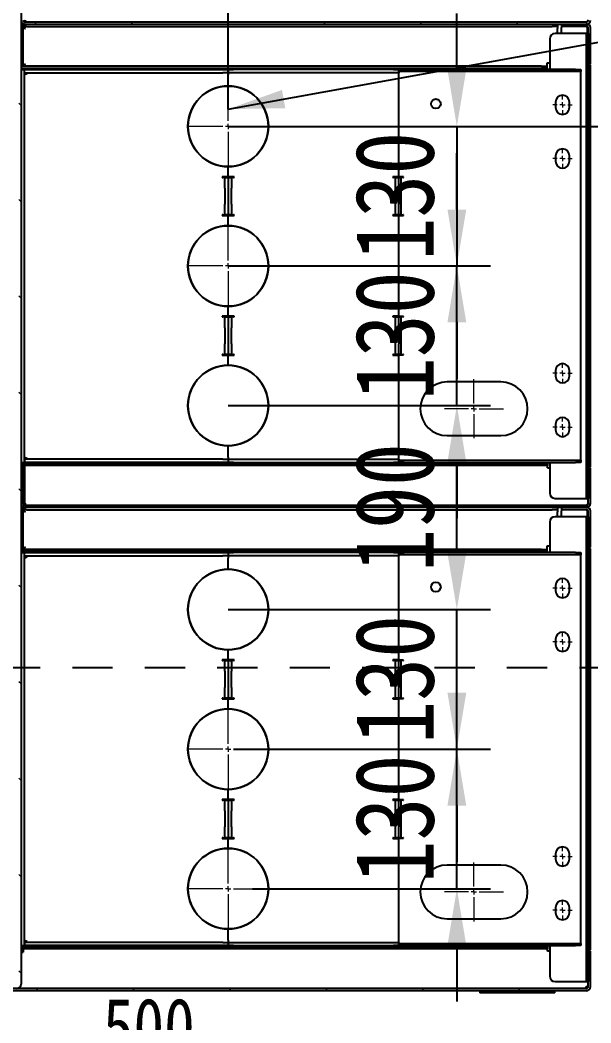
# Model space of a CAD drawing. Extents: x 59521 to 184406, y -1257 to 56672.
# Drawn here: x 75934 to 76466, y 9427 to 10361 of the extents above; entities that cross this region are included whole.
import ezdxf

# ---------------------------------------------------------------- set-up
doc = ezdxf.new("R2010")
doc.units = 0
doc.header["$MEASUREMENT"] = 0
doc.header["$PDMODE"] = 2
doc.header["$PDSIZE"] = 0.2
doc.linetypes.add('CENTER', pattern=[50.8, 31.75, -6.35, 6.35, -6.35])
doc.linetypes.add('JIS_02_0.7', pattern=[1.35, 0.75, -0.6])
doc.layers.get('0').update_dxf_attribs({"linetype": 'CONTINUOUS'})
doc.layers.get('DEFPOINTS').update_dxf_attribs({"linetype": 'CONTINUOUS'})
doc.layers.add('2', color=4, linetype='CENTER')
doc.layers.add('THICK', color=7, linetype='CONTINUOUS', lineweight=0)
doc.layers.add('中心线', color=1, linetype='CENTER', lineweight=9)
doc.styles.get("Standard").update_dxf_attribs({"font": '', "height": 60})
doc.styles.add('仿宋', font='', dxfattribs={"width": 0.8})
doc.styles.add('仿宋体', font='', dxfattribs={"width": 0.8})
doc.styles.get('Standard').set_extended_font_data('SimSun')
doc.styles.get('仿宋').set_extended_font_data('SimSun')
doc.styles.get('仿宋体').set_extended_font_data('仿宋_GB2312')
doc.dimstyles.new('12倍', dxfattribs={"dimscale": 21, "dimtxt": 3.5, "dimasz": 2.5, "dimexe": 1.5, "dimexo": 0, "dimgap": 1, "dimtad": 1, "dimtoh": 1, "dimdsep": 46, "dimtxsty": '仿宋', "dimcen": 2.5, "dimdle": 5, "dimclrd": 4, "dimclre": 4, "dimclrt": 3, "dimadec": 0, "dimazin": 0, "dimtfac": 1, "dimtmove": 0, "dimatfit": 3, "dimfxl": 1, "dimtolj": 1, "dimarcsym": 0})
doc.dimstyles.new('DJ', dxfattribs={"dimtxt": 75, "dimasz": 75, "dimexe": 20, "dimexo": 0, "dimgap": 20, "dimtad": 1, "dimdec": 1, "dimtxsty": 'Standard', "dimcen": 10, "dimclrd": 95, "dimclre": 95, "dimclrt": 95, "dimadec": 0, "dimazin": 0, "dimtfac": 1, "dimtdec": 1, "dimtmove": 1, "dimatfit": 3, "dimfxl": 1, "dimlwd": 13, "dimlwe": 15, "dimarcsym": 0})
doc.dimstyles.new('STANDARD$0', dxfattribs={"dimtxt": 50, "dimasz": 50, "dimexe": 30, "dimexo": 0, "dimgap": 16, "dimtad": 1, "dimdec": 3, "dimdsep": 46, "dimtxsty": '仿宋体', "dimcen": 0, "dimclrd": 6, "dimclre": 6, "dimclrt": 3, "dimazin": 2, "dimtfac": 0.428571, "dimtdec": 3, "dimtmove": 0, "dimatfit": 3, "dimldrblk": 'NONE', "dimfxl": 1, "dimtolj": 1, "dimlwd": 25, "dimlwe": 25, "dimarcsym": 0})
pattern_1 = [(45, (-3685.12, -1895.425), (-44.9013, 44.9013), [])]

# ---------------------------------------------------------------- blocks, each defined once
blk = doc.blocks.new('SW_CENTERMARKSYMBOL_10')
at = {"layer": '中心线', "color": 0}
for p, q in [((0, 5), (0, 40)), ((-5, 0), (-40, 0)), ((0, 0), (-2.5, 0)), ((0, 0), (0, 2.5)), ((0, 0), (0, -2.5)), ((0, 0), (2.5, 0)), ((5, 0), (40, 0)), ((0, -5), (0, -40))]:
    blk.add_line(p, q, dxfattribs=at)
blk = doc.blocks.new('SW_CENTERMARKSYMBOL_11')
at = {"layer": '中心线', "color": 0}
for p, q in [((0, 5), (0, 27.5)), ((-5, 0), (-27.5, 0)), ((0, 0), (-2.5, 0)), ((0, 0), (0, 2.5)), ((0, 0), (0, -2.5)), ((0, 0), (2.5, 0)), ((5, 0), (27.5, 0)), ((0, -5), (0, -27.5))]:
    blk.add_line(p, q, dxfattribs=at)
blk = doc.blocks.new('SW_CENTERMARKSYMBOL_12')
at = {"layer": '中心线', "color": 0}
for p, q in [((0, 5), (0, 27.5)), ((-5, 0), (-27.5, 0)), ((0, 0), (-2.5, 0)), ((0, 0), (0, 2.5)), ((0, 0), (0, -2.5)), ((0, 0), (2.5, 0)), ((5, 0), (27.5, 0)), ((0, -5), (0, -27.5))]:
    blk.add_line(p, q, dxfattribs=at)
blk = doc.blocks.new('SW_CENTERMARKSYMBOL_18')
at = {"layer": '中心线', "color": 0}
for p, q in [((-5, 0), (-9, 0)), ((0, 0), (-2.5, 0)), ((0, 5), (0, 9)), ((0, 0), (0, 2.5)), ((0, 0), (0, -2.5)), ((0, 0), (2.5, 0)), ((5, 0), (9, 0)), ((0, -5), (0, -9))]:
    blk.add_line(p, q, dxfattribs=at)
blk = doc.blocks.new('SW_CENTERMARKSYMBOL_19')
at = {"layer": '中心线', "color": 0}
for p, q in [((-5, 0), (-9, 0)), ((0, 0), (-2.5, 0)), ((0, 5), (0, 9)), ((0, 0), (0, 2.5)), ((0, 0), (0, -2.5)), ((0, 0), (2.5, 0)), ((5, 0), (9, 0)), ((0, -5), (0, -9))]:
    blk.add_line(p, q, dxfattribs=at)
blk = doc.blocks.new('SW_CENTERMARKSYMBOL_20')
at = {"layer": '中心线', "color": 0}
for p, q in [((-5, 0), (-9, 0)), ((0, 0), (-2.5, 0)), ((0, 5), (0, 9)), ((0, 0), (0, 2.5)), ((0, 0), (0, -2.5)), ((0, 0), (2.5, 0)), ((5, 0), (9, 0)), ((0, -5), (0, -9))]:
    blk.add_line(p, q, dxfattribs=at)
blk = doc.blocks.new('SW_CENTERMARKSYMBOL_21')
at = {"layer": '中心线', "color": 0}
for p, q in [((-5, 0), (-9, 0)), ((0, 0), (-2.5, 0)), ((0, 5), (0, 9)), ((0, 0), (0, 2.5)), ((0, 0), (0, -2.5)), ((0, 0), (2.5, 0)), ((5, 0), (9, 0)), ((0, -5), (0, -9))]:
    blk.add_line(p, q, dxfattribs=at)
blk = doc.blocks.new('SW_CENTERMARKSYMBOL_22')
at = {"layer": '中心线', "color": 0}
for p, q in [((-5, 0), (-9, 0)), ((0, 0), (-2.5, 0)), ((0, 5), (0, 9)), ((0, 0), (0, 2.5)), ((0, 0), (0, -2.5)), ((0, 0), (2.5, 0)), ((5, 0), (9, 0)), ((0, -5), (0, -9))]:
    blk.add_line(p, q, dxfattribs=at)
blk = doc.blocks.new('SW_CENTERMARKSYMBOL_23')
at = {"layer": '中心线', "color": 0}
for p, q in [((-5, 0), (-9, 0)), ((0, 0), (-2.5, 0)), ((0, 5), (0, 9)), ((0, 0), (0, 2.5)), ((0, 0), (0, -2.5)), ((0, 0), (2.5, 0)), ((5, 0), (9, 0)), ((0, -5), (0, -9))]:
    blk.add_line(p, q, dxfattribs=at)
blk = doc.blocks.new('SW_CENTERMARKSYMBOL_24')
at = {"layer": '中心线', "color": 0}
for p, q in [((-5, 0), (-9, 0)), ((0, 0), (-2.5, 0)), ((0, 5), (0, 9)), ((0, 0), (0, 2.5)), ((0, 0), (0, -2.5)), ((0, 0), (2.5, 0)), ((5, 0), (9, 0)), ((0, -5), (0, -9))]:
    blk.add_line(p, q, dxfattribs=at)
blk = doc.blocks.new('SW_CENTERMARKSYMBOL_25')
at = {"layer": '中心线', "color": 0}
for p, q in [((-5, 0), (-9, 0)), ((0, 0), (-2.5, 0)), ((0, 5), (0, 9)), ((0, 0), (0, 2.5)), ((0, 0), (0, -2.5)), ((0, 0), (2.5, 0)), ((5, 0), (9, 0)), ((0, -5), (0, -9))]:
    blk.add_line(p, q, dxfattribs=at)
blk = doc.blocks.new('SW_CENTERMARKSYMBOL_28')
at = {"layer": '中心线', "color": 0}
for p, q in [((0, 5), (0, 40)), ((-5, 0), (-40, 0)), ((0, 0), (-2.5, 0)), ((0, 0), (0, 2.5)), ((0, 0), (0, -2.5)), ((0, 0), (2.5, 0)), ((5, 0), (40, 0)), ((0, -5), (0, -40))]:
    blk.add_line(p, q, dxfattribs=at)
blk = doc.blocks.new('SW_CENTERMARKSYMBOL_29')
at = {"layer": '中心线', "color": 0}
for p, q in [((0, 5), (0, 40)), ((-5, 0), (-40, 0)), ((0, 0), (-2.5, 0)), ((0, 0), (0, 2.5)), ((0, 0), (0, -2.5)), ((0, 0), (2.5, 0)), ((5, 0), (40, 0)), ((0, -5), (0, -40))]:
    blk.add_line(p, q, dxfattribs=at)
blk = doc.blocks.new('SW_CENTERMARKSYMBOL_30')
at = {"layer": '中心线', "color": 0}
for p, q in [((0, 5), (0, 40)), ((-5, 0), (-40, 0)), ((0, 0), (-2.5, 0)), ((0, 0), (0, 2.5)), ((0, 0), (0, -2.5)), ((0, 0), (2.5, 0)), ((5, 0), (40, 0)), ((0, -5), (0, -40))]:
    blk.add_line(p, q, dxfattribs=at)
blk = doc.blocks.new('gfr333')
at = {"linetype": 'Continuous', "lineweight": 18}
h = blk.add_hatch(dxfattribs=at)
h.set_pattern_fill('ANSI31', color=87, scale=20, style=0)
h.set_pattern_definition(pattern_1)
edge = h.paths.add_edge_path(flags=0)
edge.add_line((-821, 736), (-849, 736))
edge.add_arc((-849, 732), 4, 90, 180)
edge.add_line((-853, 732), (-853, -174.5))
edge.add_arc((-849, -174.5), 4, 180, 270)
edge.add_line((-849, -178.5), (-816, -178.5))
edge.add_line((-816, -178.5), (-816, -176.5))
edge.add_line((-816, -176.5), (-849, -176.5))
edge.add_arc((-849, -174.5), 2, 180, 270, ccw=False)
edge.add_line((-851, -174.5), (-851, 732))
edge.add_arc((-849, 732), 2, 90, 180, ccw=False)
edge.add_line((-849, 734), (-821, 734))
edge.add_line((-821, 734), (-821, 736))
h = blk.add_hatch(dxfattribs=at)
h.set_pattern_fill('ANSI31', color=87, scale=20, style=0)
h.set_pattern_definition(pattern_1)
edge = h.paths.add_edge_path(flags=0)
edge.add_line((545, 356), (545, 411))
edge.add_line((545, 411), (543, 411))
edge.add_line((543, 411), (543, 356))
edge.add_arc((541, 356), 2, 270, 360, ccw=False)
edge.add_line((541, 354), (-847, 354))
edge.add_arc((-847, 356), 2, 180, 270, ccw=False)
edge.add_line((-849, 356), (-849, 411))
edge.add_line((-849, 411), (-851, 411))
edge.add_line((-851, 411), (-851, 356))
edge.add_arc((-847, 356), 4, 180, 270)
edge.add_line((-847, 352), (541, 352))
edge.add_arc((541, 356), 4, 270, 0)
h = blk.add_hatch(dxfattribs=at)
h.set_pattern_fill('ANSI31', color=87, scale=20, style=0)
h.set_pattern_definition(pattern_1)
edge = h.paths.add_edge_path(flags=0)
edge.add_line((-362, 352), (-399, 352))
edge.add_arc((-399, 348), 4, 90, 180)
edge.add_line((-403, 348), (-403, -174.5))
edge.add_arc((-399, -174.5), 4, 180, 270)
edge.add_line((-399, -178.5), (-366, -178.5))
edge.add_line((-366, -178.5), (-366, -176.5))
edge.add_line((-366, -176.5), (-399, -176.5))
edge.add_arc((-399, -174.5), 2, 180, 270, ccw=False)
edge.add_line((-401, -174.5), (-401, 348))
edge.add_arc((-399, 348), 2, 90, 180, ccw=False)
edge.add_line((-399, 350), (-362, 350))
edge.add_line((-362, 350), (-362, 352))
h = blk.add_hatch(dxfattribs=at)
h.set_pattern_fill('ANSI31', color=87, scale=20, style=0)
h.set_pattern_definition(pattern_1)
edge = h.paths.add_edge_path(flags=0)
edge.add_line((88, 352), (51, 352))
edge.add_arc((51, 348), 4, 90, 180)
edge.add_line((47, 348), (47, -174.5))
edge.add_arc((51, -174.5), 4, 180, 270)
edge.add_line((51, -178.5), (84, -178.5))
edge.add_line((84, -178.5), (84, -176.5))
edge.add_line((84, -176.5), (51, -176.5))
edge.add_arc((51, -174.5), 2, 180, 270, ccw=False)
edge.add_line((49, -174.5), (49, 348))
edge.add_arc((51, 348), 2, 90, 180, ccw=False)
edge.add_line((51, 350), (88, 350))
edge.add_line((88, 350), (88, 352))
h = blk.add_hatch(dxfattribs=at)
h.set_pattern_fill('ANSI31', color=87, scale=20, style=0)
h.set_pattern_definition(pattern_1)
h.paths.add_polyline_path([(-855, -75.5), (-855, -145.5), (-853, -145.5), (-853, -75.5)], flags=0)
h = blk.add_hatch(dxfattribs=at)
h.set_pattern_fill('ANSI31', color=87, scale=20, style=0)
h.set_pattern_definition(pattern_1)
edge = h.paths.add_edge_path(flags=0)
edge.add_line((-403, -175.5), (-403, -151.5))
edge.add_line((-403, -151.5), (-405, -151.5))
edge.add_line((-405, -151.5), (-405, -175.5))
edge.add_arc((-406, -175.5), 1, 270, 360, ccw=False)
edge.add_line((-406, -176.5), (-440, -176.5))
edge.add_line((-440, -176.5), (-440, -178.5))
edge.add_line((-440, -178.5), (-406, -178.5))
edge.add_arc((-406, -175.5), 3, 270, 0)
h = blk.add_hatch(dxfattribs=at)
h.set_pattern_fill('ANSI31', color=87, scale=20, style=0)
h.set_pattern_definition(pattern_1)
h.paths.add_polyline_path([(-844.5, -176.5), (-411.5, -176.5), (-411.5, -174.5), (-844.5, -174.5)], flags=0)
h = blk.add_hatch(dxfattribs=at)
h.set_pattern_fill('ANSI31', color=87, scale=20, style=0)
h.set_pattern_definition(pattern_1)
h.paths.add_polyline_path([(-815, -176.6), (-815, -178.6), (-441, -178.6), (-441, -176.6)], flags=0)
h = blk.add_hatch(dxfattribs=at)
h.set_pattern_fill('ANSI31', color=87, scale=20, style=0)
h.set_pattern_definition(pattern_1)
h.paths.add_polyline_path([(-394.5, -176.5), (38.5, -176.5), (38.5, -174.5), (-394.5, -174.5)], flags=0)
h = blk.add_hatch(dxfattribs=at)
h.set_pattern_fill('ANSI31', color=87, scale=20, style=0)
h.set_pattern_definition(pattern_1)
h.paths.add_polyline_path([(-365, -176.6), (-365, -178.6), (9, -178.6), (9, -176.6)], flags=0)
at = {"color": 87, "linetype": 'Continuous', "lineweight": 25}
for p, q in [((-853, -174.5), (-853, 732)), ((-851, -174.5), (-851, 732)), ((541, 352), (-847, 352)), ((-817, 352), (-817, 350)), ((-816, 350), (-817, 350)), ((-814, 350), (-816, 350)), ((-814, 350), (-812, 350)), ((-814, 340), (-814, 350)), ((-812, 350), (-812, 340)), ((-811, 352), (-811, 349)), ((-811, 349), (-445, 349)), ((-810.18, 348.9), (-811, 349)), ((-811, 164), (-811, 348.9)), ((-808, 348.9), (-811, 348.9)), ((-808, 164), (-808, 348.9)), ((-448, 348.9), (-445, 348.9)), ((-448, 348.9), (-448, 164)), ((-445, 349), (-445.6, 348.9)), ((-445, 352), (-445, 349)), ((-445, 348.9), (-445, 164)), ((-444, -133), (-444, 352)), ((-442, -133), (-442, 352)), ((-442, 352), (-441.9, 351.52)), ((-441.9, 350), (-441.9, 352)), ((-441.9, 350), (-405.1, 350)), ((-405.1, 350), (-405.1, 352)), ((-405.1, 351.45), (-405, 352)), ((-405, 347), (-405, 352)), ((-405, 347), (-405, -143)), ((-403, 352), (-403, 348)), ((-403, -174.5), (-403, 348)), ((-401, -174.5), (-401, 348)), ((-401, 348), (-399, 348)), ((-362, 352), (-399, 352)), ((-362, 350), (-399, 350)), ((-399, 348), (-399, 349)), ((-366, 349), (-399, 349)), ((-364, 349), (-366, 349)), ((-364, 349), (-362, 349)), ((-364, 344), (-364, 349)), ((-362, 350), (-362, 352)), ((-362, 349), (-362, 344)), ((-361, 352), (-361, 349)), ((-361, 349), (5, 349)), ((-360.18, 348.9), (-361, 349)), ((-361, 164), (-361, 348.9)), ((-358, 348.9), (-361, 348.9)), ((-358, 164), (-358, 348.9)), ((2, 348.9), (2, 164)), ((2, 348.9), (5, 348.9)), ((5, 349), (4.4, 348.9)), ((5, 352), (5, 349)), ((5, 348.9), (5, 164)), ((6, -133), (6, 352)), ((8, -133), (8, 352)), ((8, 352), (8.1, 351.52)), ((8.1, 350), (8.1, 352)), ((8.1, 350), (44.9, 350)), ((44.9, 350), (44.9, 352)), ((44.9, 351.45), (45, 352)), ((45, 347), (45, 352)), ((45, 347), (45, -143)), ((47, 352), (47, 348)), ((47, -174.5), (47, 348)), ((49, -174.5), (49, 348)), ((49, 348), (51, 348)), ((-814, -128.5), (-814, 340)), ((-812, -128.5), (-812, 340)), ((-364, -138.5), (-364, 344)), ((-362, -138.5), (-362, 344)), ((-811, 159), (-811, 164)), ((-808, 159), (-811, 159)), ((-811, 154), (-811, 159)), ((-808, 164), (-808, 159)), ((-806, 159), (-808, 159)), ((-808, 159), (-808, 154)), ((-806, 159), (-795.5, 159)), ((-720.5, 159), (-711.1, 159)), ((-710.5, 164.6), (-711.1, 164.6)), ((-711.1, 164.6), (-711.1, 159)), ((-711.1, 159), (-711.1, 153.4)), ((-710.5, 164), (-710.5, 164.6)), ((-710.5, 164), (-710.5, 162)), ((-710.5, 159), (-710.5, 162)), ((-710.5, 162), (-700.5, 162)), ((-700.5, 159), (-710.5, 159)), ((-710.5, 156), (-710.5, 159)), ((-685.5, 162), (-700.5, 162)), ((-685.5, 159), (-700.5, 159)), ((-685.5, 162), (-675.5, 162)), ((-675.5, 159), (-685.5, 159)), ((-674.9, 164.6), (-675.5, 164.6)), ((-675.5, 164.6), (-675.5, 164)), ((-675.5, 162), (-675.5, 164)), ((-675.5, 162), (-675.5, 159)), ((-675.5, 159), (-675.5, 156)), ((-674.9, 159), (-674.9, 164.6)), ((-674.9, 159), (-665.5, 159)), ((-674.9, 153.4), (-674.9, 159)), ((-590.5, 159), (-581.1, 159)), ((-580.5, 164.6), (-581.1, 164.6)), ((-581.1, 164.6), (-581.1, 159)), ((-581.1, 159), (-581.1, 153.4)), ((-580.5, 164), (-580.5, 164.6)), ((-580.5, 164), (-580.5, 162)), ((-580.5, 159), (-580.5, 162)), ((-580.5, 162), (-570.5, 162)), ((-570.5, 159), (-580.5, 159)), ((-580.5, 156), (-580.5, 159)), ((-555.5, 162), (-570.5, 162)), ((-555.5, 159), (-570.5, 159)), ((-555.5, 162), (-545.5, 162)), ((-545.5, 159), (-555.5, 159)), ((-545.5, 164.6), (-545.5, 164)), ((-544.9, 164.6), (-545.5, 164.6)), ((-545.5, 162), (-545.5, 164)), ((-545.5, 162), (-545.5, 159)), ((-545.5, 159), (-545.5, 156)), ((-544.9, 159), (-544.9, 164.6)), ((-544.9, 159), (-535.5, 159)), ((-544.9, 153.4), (-544.9, 159)), ((-460.5, 159), (-450, 159)), ((-448, 159), (-450, 159)), ((-448, 159), (-448, 164)), ((-445, 159), (-448, 159)), ((-448, 154), (-448, 159)), ((-445, 164), (-445, 159)), ((-445, 159), (-445, 154)), ((-361, 159), (-361, 164)), ((-358, 159), (-361, 159)), ((-361, 154), (-361, 159)), ((-358, 164), (-358, 159)), ((-356, 159), (-358, 159)), ((-358, 159), (-358, 154)), ((-356, 159), (-345.5, 159)), ((-270.5, 159), (-261.1, 159)), ((-260.5, 164.6), (-261.1, 164.6)), ((-261.1, 164.6), (-261.1, 159)), ((-261.1, 159), (-261.1, 153.4)), ((-260.5, 164), (-260.5, 164.6)), ((-260.5, 164), (-260.5, 162)), ((-260.5, 159), (-260.5, 162)), ((-260.5, 162), (-250.5, 162)), ((-250.5, 159), (-260.5, 159)), ((-260.5, 156), (-260.5, 159)), ((-235.5, 162), (-250.5, 162)), ((-235.5, 159), (-250.5, 159)), ((-235.5, 162), (-225.5, 162)), ((-225.5, 159), (-235.5, 159)), ((-224.9, 164.6), (-225.5, 164.6)), ((-225.5, 164.6), (-225.5, 164)), ((-225.5, 162), (-225.5, 164)), ((-225.5, 162), (-225.5, 159)), ((-225.5, 159), (-225.5, 156)), ((-224.9, 159), (-224.9, 164.6)), ((-224.9, 159), (-215.5, 159)), ((-224.9, 153.4), (-224.9, 159)), ((-140.5, 159), (-131.1, 159)), ((-130.5, 164.6), (-131.1, 164.6)), ((-131.1, 164.6), (-131.1, 159)), ((-131.1, 159), (-131.1, 153.4)), ((-130.5, 164), (-130.5, 164.6)), ((-130.5, 164), (-130.5, 162)), ((-130.5, 159), (-130.5, 162)), ((-130.5, 162), (-120.5, 162)), ((-120.5, 159), (-130.5, 159)), ((-130.5, 156), (-130.5, 159)), ((-105.5, 162), (-120.5, 162)), ((-105.5, 159), (-120.5, 159)), ((-105.5, 162), (-95.5, 162)), ((-95.5, 159), (-105.5, 159)), ((-95.5, 164.6), (-95.5, 164)), ((-94.9, 164.6), (-95.5, 164.6)), ((-95.5, 162), (-95.5, 164)), ((-95.5, 162), (-95.5, 159)), ((-95.5, 159), (-95.5, 156)), ((-94.9, 159), (-94.9, 164.6)), ((-94.9, 159), (-85.5, 159)), ((-94.9, 153.4), (-94.9, 159)), ((-10.5, 159), (0, 159)), ((2, 159), (0, 159)), ((2, 159), (2, 164)), ((5, 159), (2, 159)), ((2, 154), (2, 159)), ((5, 164), (5, 159)), ((5, 159), (5, 154)), ((-811, 154), (-811, 5)), ((-808, 154), (-808, 5)), ((-711.1, 153.4), (-710.5, 153.4)), ((-700.5, 156), (-710.5, 156)), ((-710.5, 156), (-710.5, 154)), ((-710.5, 153.4), (-710.5, 154)), ((-700.5, 156), (-685.5, 156)), ((-675.5, 156), (-685.5, 156)), ((-675.5, 154), (-675.5, 156)), ((-675.5, 154), (-675.5, 153.4)), ((-675.5, 153.4), (-674.9, 153.4)), ((-581.1, 153.4), (-580.5, 153.4)), ((-570.5, 156), (-580.5, 156)), ((-580.5, 156), (-580.5, 154)), ((-580.5, 153.4), (-580.5, 154)), ((-570.5, 156), (-555.5, 156)), ((-545.5, 156), (-555.5, 156)), ((-545.5, 154), (-545.5, 156)), ((-545.5, 154), (-545.5, 153.4)), ((-545.5, 153.4), (-544.9, 153.4)), ((-448, 5), (-448, 154)), ((-445, 5), (-445, 154)), ((-361, 154), (-361, 5)), ((-358, 154), (-358, 5)), ((-261.1, 153.4), (-260.5, 153.4)), ((-250.5, 156), (-260.5, 156)), ((-260.5, 156), (-260.5, 154)), ((-260.5, 153.4), (-260.5, 154)), ((-250.5, 156), (-235.5, 156)), ((-225.5, 156), (-235.5, 156)), ((-225.5, 154), (-225.5, 156)), ((-225.5, 154), (-225.5, 153.4)), ((-225.5, 153.4), (-224.9, 153.4)), ((-131.1, 153.4), (-130.5, 153.4)), ((-120.5, 156), (-130.5, 156)), ((-130.5, 156), (-130.5, 154)), ((-130.5, 153.4), (-130.5, 154)), ((-120.5, 156), (-105.5, 156)), ((-95.5, 156), (-105.5, 156)), ((-95.5, 154), (-95.5, 156)), ((-95.5, 154), (-95.5, 153.4)), ((-95.5, 153.4), (-94.9, 153.4)), ((2, 5), (2, 154)), ((5, 5), (5, 154)), ((-811, 0), (-811, 5)), ((-811, 0), (-809, 0)), ((-811, -5), (-811, 0)), ((-808, 0), (-811, 0)), ((-809, 0), (-809, -5)), ((-808, 5), (-808, 0)), ((-808, 0), (-806, 0)), ((-806, 0), (-711.1, 0)), ((-710.5, 5.6), (-711.1, 5.6)), ((-711.1, 5.6), (-711.1, 0)), ((-710.9, 0), (-711.1, 0)), ((-710.9, 0), (-710.9, -4.4)), ((-710.5, 5), (-710.5, 5.6)), ((-710.5, 5), (-710.5, 3)), ((-710.5, 0), (-710.5, 3)), ((-710.5, 3), (-700.5, 3)), ((-710.5, -2), (-710.5, 0)), ((-710.5, 0), (-700.5, 0)), ((-700.5, 3), (-685.5, 3)), ((-685.5, 0), (-700.5, 0)), ((-685.5, 3), (-675.5, 3)), ((-685.5, 0), (-675.5, 0)), ((-674.9, 5.6), (-675.5, 5.6)), ((-675.5, 5.6), (-675.5, 5)), ((-675.5, 3), (-675.5, 5)), ((-675.5, 3), (-675.5, 0)), ((-675.5, 0), (-675.5, -2)), ((-675.1, -4.4), (-675.1, 0)), ((-674.9, 0), (-675.1, 0)), ((-674.9, 0), (-674.9, 5.6)), ((-674.9, 0), (-581.1, 0)), ((-580.5, 5.6), (-581.1, 5.6)), ((-581.1, 5.6), (-581.1, 0)), ((-580.9, 0), (-581.1, 0)), ((-580.9, 0), (-580.9, -4.4)), ((-580.5, 5), (-580.5, 5.6)), ((-580.5, 5), (-580.5, 3)), ((-580.5, 0), (-580.5, 3)), ((-580.5, 3), (-570.5, 3)), ((-580.5, -2), (-580.5, 0)), ((-580.5, 0), (-570.5, 0)), ((-570.5, 3), (-555.5, 3)), ((-555.5, 0), (-570.5, 0)), ((-555.5, 3), (-545.5, 3)), ((-555.5, 0), (-545.5, 0)), ((-544.9, 5.6), (-545.5, 5.6)), ((-545.5, 5.6), (-545.5, 5)), ((-545.5, 3), (-545.5, 5)), ((-545.5, 3), (-545.5, 0)), ((-545.5, 0), (-545.5, -2)), ((-545.1, -4.4), (-545.1, 0)), ((-544.9, 0), (-545.1, 0)), ((-544.9, 0), (-544.9, 5.6)), ((-544.9, 0), (-450, 0)), ((-450, 0), (-448, 0)), ((-448, 0), (-448, 5)), ((-445, 0), (-448, 0)), ((-447, 0), (-445, 0)), ((-447, -5), (-447, 0)), ((-445, 5), (-445, 0)), ((-445, 0), (-445, -5)), ((-361, 0), (-361, 5)), ((-361, 0), (-359, 0)), ((-361, -5), (-361, 0)), ((-358, 0), (-361, 0)), ((-359, 0), (-359, -5)), ((-358, 5), (-358, 0)), ((-358, 0), (-356, 0)), ((-356, 0), (-261.1, 0)), ((-260.5, 5.6), (-261.1, 5.6)), ((-261.1, 5.6), (-261.1, 0)), ((-260.9, 0), (-261.1, 0)), ((-260.9, 0), (-260.9, -4.4)), ((-260.5, 5), (-260.5, 5.6)), ((-260.5, 5), (-260.5, 3)), ((-260.5, 0), (-260.5, 3)), ((-260.5, 3), (-250.5, 3)), ((-260.5, -2), (-260.5, 0)), ((-260.5, 0), (-250.5, 0)), ((-250.5, 3), (-235.5, 3)), ((-235.5, 0), (-250.5, 0)), ((-235.5, 3), (-225.5, 3)), ((-235.5, 0), (-225.5, 0)), ((-224.9, 5.6), (-225.5, 5.6)), ((-225.5, 5.6), (-225.5, 5)), ((-225.5, 3), (-225.5, 5)), ((-225.5, 3), (-225.5, 0)), ((-225.5, 0), (-225.5, -2)), ((-225.1, -4.4), (-225.1, 0)), ((-224.9, 0), (-225.1, 0)), ((-224.9, 0), (-224.9, 5.6)), ((-224.9, 0), (-131.1, 0)), ((-130.5, 5.6), (-131.1, 5.6)), ((-131.1, 5.6), (-131.1, 0)), ((-130.9, 0), (-131.1, 0)), ((-130.9, 0), (-130.9, -4.4)), ((-130.5, 5), (-130.5, 5.6)), ((-130.5, 5), (-130.5, 3)), ((-130.5, 0), (-130.5, 3)), ((-130.5, 3), (-120.5, 3)), ((-130.5, -2), (-130.5, 0)), ((-130.5, 0), (-120.5, 0)), ((-120.5, 3), (-105.5, 3)), ((-105.5, 0), (-120.5, 0)), ((-105.5, 3), (-95.5, 3)), ((-105.5, 0), (-95.5, 0)), ((-94.9, 5.6), (-95.5, 5.6)), ((-95.5, 5.6), (-95.5, 5)), ((-95.5, 3), (-95.5, 5)), ((-95.5, 3), (-95.5, 0)), ((-95.5, 0), (-95.5, -2)), ((-95.1, -4.4), (-95.1, 0)), ((-94.9, 0), (-95.1, 0)), ((-94.9, 0), (-94.9, 5.6)), ((-94.9, 0), (0, 0)), ((0, 0), (2, 0)), ((2, 0), (2, 5)), ((5, 0), (2, 0)), ((3, 0), (5, 0)), ((3, -5), (3, 0)), ((5, 5), (5, 0)), ((5, 0), (5, -5)), ((-811, -5), (-811, -164.5)), ((-809, -5), (-809, -164.5)), ((-710.9, -4.4), (-710.5, -4.4)), ((-700.5, -2), (-710.5, -2)), ((-710.5, -2), (-710.5, -4)), ((-710.5, -4.4), (-710.5, -4)), ((-685.5, -2), (-700.5, -2)), ((-675.5, -2), (-685.5, -2)), ((-675.5, -4), (-675.5, -2)), ((-675.5, -4), (-675.5, -4.4)), ((-675.5, -4.4), (-675.1, -4.4)), ((-580.9, -4.4), (-580.5, -4.4)), ((-570.5, -2), (-580.5, -2)), ((-580.5, -2), (-580.5, -4)), ((-580.5, -4.4), (-580.5, -4)), ((-555.5, -2), (-570.5, -2)), ((-545.5, -2), (-555.5, -2)), ((-545.5, -4), (-545.5, -2)), ((-545.5, -4), (-545.5, -4.4)), ((-545.5, -4.4), (-545.1, -4.4)), ((-447, -164.5), (-447, -5)), ((-445, -164.5), (-445, -5)), ((-361, -5), (-361, -164.5)), ((-359, -5), (-359, -164.5)), ((-260.9, -4.4), (-260.5, -4.4)), ((-250.5, -2), (-260.5, -2)), ((-260.5, -2), (-260.5, -4)), ((-260.5, -4.4), (-260.5, -4)), ((-235.5, -2), (-250.5, -2)), ((-225.5, -2), (-235.5, -2)), ((-225.5, -4), (-225.5, -2)), ((-225.5, -4), (-225.5, -4.4)), ((-225.5, -4.4), (-225.1, -4.4)), ((-130.9, -4.4), (-130.5, -4.4)), ((-120.5, -2), (-130.5, -2)), ((-130.5, -2), (-130.5, -4)), ((-130.5, -4.4), (-130.5, -4)), ((-105.5, -2), (-120.5, -2)), ((-95.5, -2), (-105.5, -2)), ((-95.5, -4), (-95.5, -2)), ((-95.5, -4), (-95.5, -4.4)), ((-95.5, -4.4), (-95.1, -4.4)), ((3, -164.5), (3, -5)), ((5, -164.5), (5, -5)), ((-786, -45), (-786, -95)), ((-736, -95), (-736, -45)), ((-336, -45), (-336, -95)), ((-286, -95), (-286, -45)), ((-853, -75.5), (-855, -75.5)), ((-855, -145.5), (-855, -75.5)), ((-853, -145.5), (-853, -75.5)), ((-814, -138.5), (-814, -128.5)), ((-812, -128.5), (-812, -138.5)), ((-816, -138.5), (-814, -138.5)), ((-816, -140.6), (-816, -138.5)), ((-812, -138.5), (-814, -138.5)), ((-444, -138), (-444, -133)), ((-442, -138), (-444, -138)), ((-442, -133), (-442, -138)), ((-440, -138), (-442, -138)), ((-439, -138), (-440, -138)), ((-439, -138.5), (-439, -138)), ((-439, -140.6), (-439, -138.5)), ((-366, -138.5), (-364, -138.5)), ((-366, -138.5), (-366, -140.6)), ((-362, -138.5), (-364, -138.5)), ((6, -138), (6, -133)), ((8, -138), (6, -138)), ((8, -133), (8, -138)), ((10, -138), (8, -138)), ((11, -138), (10, -138)), ((11, -138.5), (11, -138)), ((11, -140.6), (11, -138.5)), ((-855, -145.5), (-853, -145.5)), ((-844.5, -145.6), (-844.5, -172.5)), ((-811, -140.6), (-839.5, -140.6)), ((-775.5, -146), (-780.5, -146)), ((-775.5, -146.1), (-780.5, -146.1)), ((-725.5, -146), (-730.5, -146)), ((-725.5, -146.1), (-730.5, -146.1)), ((-525.5, -146), (-530.5, -146)), ((-525.5, -146.1), (-530.5, -146.1)), ((-475.5, -146), (-480.5, -146)), ((-475.5, -146.1), (-480.5, -146.1)), ((-416.5, -140.6), (-445, -140.6)), ((-411.5, -172.5), (-411.5, -145.6)), ((-411.5, -148), (-407, -148)), ((-405, -148), (-407, -148)), ((-405, -148), (-405, -143)), ((-403, -148), (-405, -148)), ((-394.5, -145.6), (-394.5, -172.5)), ((-361, -140.6), (-389.5, -140.6)), ((-325.5, -146), (-330.5, -146)), ((-325.5, -146.1), (-330.5, -146.1)), ((-275.5, -146), (-280.5, -146)), ((-275.5, -146.1), (-280.5, -146.1)), ((-75.5, -146), (-80.5, -146)), ((-75.5, -146.1), (-80.5, -146.1)), ((-25.5, -146), (-30.5, -146)), ((-25.5, -146.1), (-30.5, -146.1)), ((33.5, -140.6), (5, -140.6)), ((38.5, -172.5), (38.5, -145.6)), ((38.5, -148), (43, -148)), ((45, -148), (43, -148)), ((45, -148), (45, -143)), ((47, -148), (45, -148)), ((-411.5, -151.5), (-406, -151.5)), ((-405, -151.5), (-406, -151.5)), ((-405, -175.5), (-405, -151.5)), ((-403, -151.5), (-405, -151.5)), ((-403, -175.5), (-403, -151.5)), ((38.5, -151.5), (44, -151.5)), ((45, -151.5), (44, -151.5)), ((45, -175.5), (45, -151.5)), ((47, -151.5), (45, -151.5)), ((47, -175.5), (47, -151.5)), ((-811, -169.5), (-811, -164.5)), ((-809, -164.5), (-809, -169.5)), ((-780.5, -159), (-775.5, -159)), ((-730.5, -159), (-725.5, -159)), ((-530.5, -159), (-525.5, -159)), ((-480.5, -159), (-475.5, -159)), ((-447, -169.5), (-447, -164.5)), ((-445, -164.5), (-445, -169.5)), ((-361, -169.5), (-361, -164.5)), ((-359, -164.5), (-359, -169.5)), ((-330.5, -159), (-325.5, -159)), ((-280.5, -159), (-275.5, -159)), ((-80.5, -159), (-75.5, -159)), ((-30.5, -159), (-25.5, -159)), ((3, -169.5), (3, -164.5)), ((5, -164.5), (5, -169.5)), ((-851, -174.5), (-849, -174.5)), ((-849, -174.5), (-849, -176.4)), ((-849, -176.4), (-844.5, -176.4)), ((-849, -176.5), (-816, -176.5)), ((-844.5, -172.5), (-844.5, -174.5)), ((-844.5, -174.5), (-844.5, -176.5)), ((-411.5, -174.5), (-844.5, -174.5)), ((-411.5, -176.5), (-844.5, -176.5)), ((-816, -178.5), (-816, -176.5)), ((-815, -176.6), (-815, -176.5)), ((-815, -176.6), (-441, -176.6)), ((-815, -178.6), (-815, -176.6)), ((-809, -169.5), (-811, -169.5)), ((-809, -169.5), (-807, -169.5)), ((-807, -169.5), (-449, -169.5)), ((-449, -169.5), (-447, -169.5)), ((-445, -169.5), (-447, -169.5)), ((-441, -176.6), (-441, -176.5)), ((-441, -176.6), (-441, -178.6)), ((-440, -176.5), (-440, -178.5)), ((-440, -176.5), (-406, -176.5)), ((-411.5, -174.5), (-411.5, -172.5)), ((-411.5, -176.5), (-411.5, -174.5)), ((-406, -175.5), (-411.5, -175.5)), ((-406, -175.5), (-405, -175.5)), ((-399, -176.3), (-400.43, -175.88)), ((-399, -176.3), (-394.5, -176.3)), ((-399, -176.5), (-366, -176.5)), ((-394.5, -172.5), (-394.5, -174.5)), ((-394.5, -174.5), (-394.5, -176.5)), ((38.5, -174.5), (-394.5, -174.5)), ((38.5, -176.5), (-394.5, -176.5)), ((-366, -178.5), (-366, -176.5)), ((-365, -176.6), (-365, -176.5)), ((-365, -176.6), (9, -176.6)), ((-365, -178.6), (-365, -176.6)), ((-359, -169.5), (-361, -169.5)), ((-359, -169.5), (-357, -169.5)), ((-357, -169.5), (1, -169.5)), ((1, -169.5), (3, -169.5)), ((5, -169.5), (3, -169.5)), ((9, -176.6), (9, -176.5)), ((9, -176.6), (9, -178.6)), ((10, -176.5), (10, -178.5)), ((10, -176.5), (44, -176.5)), ((38.5, -174.5), (38.5, -172.5)), ((38.5, -176.5), (38.5, -174.5)), ((44, -175.5), (38.5, -175.5)), ((44, -175.5), (45, -175.5)), ((51, -176.3), (49.57, -175.88)), ((-849, -178.5), (-816, -178.5)), ((-815, -178.6), (-441, -178.6)), ((-440, -178.5), (-406, -178.5)), ((-399, -178.5), (-366, -178.5)), ((-365, -178.6), (9, -178.6)), ((10, -178.5), (44, -178.5))]:
    blk.add_line(p, q, dxfattribs=at)
for centre in [(-477, -34.5), (-27, -34.5)]:
    blk.add_circle(centre, 4.5, dxfattribs=at)
for centre, radius, start, end in [((-847, 356), 4, 180, 270), ((-399, 348), 4, 90, 180), ((-399, 348), 2, 90, 180), ((51, 348), 4, 90, 180), ((51, 348), 2, 90, 180), ((-758, 159), 37.5, 0, 180), ((-628, 159), 37.5, 0, 180), ((-498, 159), 37.5, 0, 180), ((-308, 159), 37.5, 0, 180), ((-178, 159), 37.5, 0, 180), ((-48, 159), 37.5, 0, 180), ((-758, 159), 37.5, 180, 0), ((-628, 159), 37.5, 180, 0), ((-498, 159), 37.5, 180, 0), ((-308, 159), 37.5, 180, 0), ((-178, 159), 37.5, 180, 0), ((-48, 159), 37.5, 180, 0), ((-761, -45), 25, 0, 180), ((-311, -45), 25, 0, 180), ((-761, -95), 25, 180, 0), ((-311, -95), 25, 180, 0), ((-839.5, -145.6), 5, 90, 180), ((-780.5, -152.5), 6.5, 90, 270), ((-775.5, -152.5), 6.5, 270, 90), ((-730.5, -152.5), 6.5, 90, 270), ((-725.5, -152.5), 6.5, 270, 90), ((-530.5, -152.5), 6.5, 90, 270), ((-530.5, -152.6), 6.5, 90, 179.55926), ((-525.5, -152.5), 6.5, 270, 90), ((-525.5, -152.6), 6.5, 0.44074, 90), ((-480.5, -152.5), 6.5, 90, 270), ((-475.5, -152.5), 6.5, 270, 90), ((-416.5, -145.6), 5, 0, 90), ((-389.5, -145.6), 5, 90, 180), ((-330.5, -152.5), 6.5, 90, 270), ((-330.5, -152.6), 6.5, 90, 179.60188), ((-325.5, -152.5), 6.5, 270, 90), ((-325.5, -152.6), 6.5, 0.40993, 90), ((-280.5, -152.5), 6.5, 90, 270), ((-280.5, -152.6), 6.5, 90, 179.55199), ((-275.5, -152.5), 6.5, 270, 90), ((-275.5, -152.6), 6.5, 0.43672, 90), ((-80.5, -152.5), 6.5, 90, 270), ((-80.5, -152.6), 6.5, 90, 179.5344), ((-75.5, -152.5), 6.5, 270, 90), ((-75.5, -152.6), 6.5, 0.44074, 90), ((-30.5, -152.5), 6.5, 90, 270), ((-30.5, -152.6), 6.5, 90, 179.55926), ((-25.5, -152.5), 6.5, 270, 90), ((-25.5, -152.6), 6.5, 0.44074, 90), ((33.5, -145.6), 5, 0, 90), ((-849, -174.5), 4, 180, 270), ((-849, -174.5), 2, 180, 270), ((-406, -175.5), 3, 270, 0), ((-406, -175.5), 1, 270, 0), ((-399, -174.5), 4, 180, 270), ((-399, -174.5), 2, 180, 270), ((44, -175.5), 3, 270, 0), ((44, -175.5), 1, 270, 0), ((51, -174.5), 4, 180, 270), ((51, -174.5), 2, 180, 270)]:
    blk.add_arc(centre, radius, start, end, dxfattribs=at)
for points, knots in [([(-808, 348.9), (-807.96, 348.72), (-807.89, 348.39), (-807.38, 347.89), (-806.72, 347.44), (-806.23, 347.14), (-806, 347)], [0, 0, 0, 0, 0.278532, 0.529908, 0.781217, 1, 1, 1, 1]), ([(-806, 347), (-806.42, 347.27), (-807.08, 347.69), (-807.75, 348.03), (-808, 348.15)], [0, 0, 0, 0, 0.624996, 1, 1, 1, 1]), ([(-450, 347), (-449.74, 347.16), (-449.21, 347.48), (-448.55, 347.95), (-448.09, 348.43), (-448.03, 348.74), (-448, 348.9)], [0, 0, 0, 0, 0.25001, 0.500007, 0.750017, 1, 1, 1, 1]), ([(-448, 348.12), (-448.25, 348.01), (-448.92, 347.71), (-449.58, 347.27), (-450, 347)], [0, 0, 0, 0, 0.37271, 1, 1, 1, 1]), ([(-440, 348), (-440.16, 348.26), (-440.48, 348.79), (-440.95, 349.45), (-441.42, 349.91), (-441.74, 349.97), (-441.9, 350)], [0, 0, 0, 0, 0.2499932, 0.4999989, 0.7500068, 1, 1, 1, 1]), ([(-441.12, 349.57), (-441.05, 349.45), (-440.77, 348.92), (-440.33, 348.4), (-440, 348)], [0, 0, 0, 0, 0.228446, 1, 1, 1, 1]), ([(-405.1, 350), (-405.26, 349.97), (-405.58, 349.91), (-406.05, 349.45), (-406.52, 348.79), (-406.84, 348.26), (-407, 348)], [0, 0, 0, 0, 0.249992, 0.5, 0.750008, 1, 1, 1, 1]), ([(-407, 348), (-406.61, 348.46), (-406.16, 349), (-405.89, 349.53), (-405.85, 349.59)], [0, 0, 0, 0, 0.87436, 1, 1, 1, 1]), ([(-358, 348.9), (-357.96, 348.72), (-357.89, 348.39), (-357.38, 347.89), (-356.72, 347.44), (-356.23, 347.14), (-356, 347)], [0, 0, 0, 0, 0.278531, 0.52991, 0.781217, 1, 1, 1, 1]), ([(-356, 347), (-356.42, 347.27), (-357.08, 347.69), (-357.75, 348.03), (-358, 348.15)], [0, 0, 0, 0, 0.624992, 1, 1, 1, 1]), ([(0, 347), (0.26, 347.16), (0.79, 347.48), (1.45, 347.95), (1.91, 348.43), (1.97, 348.74), (2, 348.9)], [0, 0, 0, 0, 0.2500099, 0.5000043, 0.7500167, 1, 1, 1, 1]), ([(2, 348.12), (1.75, 348.01), (1.08, 347.71), (0.42, 347.27), (0, 347)], [0, 0, 0, 0, 0.37271, 1, 1, 1, 1]), ([(10, 348), (9.84, 348.26), (9.52, 348.79), (9.05, 349.45), (8.58, 349.91), (8.26, 349.97), (8.1, 350)], [0, 0, 0, 0, 0.2499932, 0.5000011, 0.7500068, 1, 1, 1, 1]), ([(8.88, 349.57), (8.95, 349.45), (9.23, 348.92), (9.67, 348.4), (10, 348)], [0, 0, 0, 0, 0.228448, 1, 1, 1, 1]), ([(44.9, 350), (44.74, 349.97), (44.42, 349.91), (43.95, 349.45), (43.48, 348.79), (43.16, 348.26), (43, 348)], [0, 0, 0, 0, 0.249995, 0.5, 0.750005, 1, 1, 1, 1]), ([(43, 348), (43.39, 348.46), (43.84, 349), (44.11, 349.53), (44.15, 349.59)], [0, 0, 0, 0, 0.874366, 1, 1, 1, 1]), ([(-399, -176.3), (-399.26, -176.15), (-399.79, -175.85), (-400.45, -175.4), (-400.91, -174.95), (-400.97, -174.65), (-401, -174.5)], [0, 0, 0, 0, 0.2499982, 0.5000045, 0.7500088, 1, 1, 1, 1]), ([(51, -176.3), (50.74, -176.15), (50.21, -175.85), (49.55, -175.4), (49.09, -174.95), (49.03, -174.65), (49, -174.5)], [0, 0, 0, 0, 0.250004, 0.500009, 0.75001, 1, 1, 1, 1])]:
    blk.add_open_spline(points, degree=3, knots=knots, dxfattribs=at)
at = {"layer": '中心线', "color": 87}
for name, p in [('SW_CENTERMARKSYMBOL_10', (-758, 159)), ('SW_CENTERMARKSYMBOL_28', (-628, 159)), ('SW_CENTERMARKSYMBOL_29', (-178, 159)), ('SW_CENTERMARKSYMBOL_30', (-48, 159)), ('SW_CENTERMARKSYMBOL_11', (-761, -70)), ('SW_CENTERMARKSYMBOL_12', (-311, -70)), ('SW_CENTERMARKSYMBOL_18', (-778, -152.5)), ('SW_CENTERMARKSYMBOL_19', (-728, -152.5)), ('SW_CENTERMARKSYMBOL_20', (-528, -152.5)), ('SW_CENTERMARKSYMBOL_21', (-478, -152.5)), ('SW_CENTERMARKSYMBOL_22', (-328, -152.5)), ('SW_CENTERMARKSYMBOL_23', (-278, -152.5)), ('SW_CENTERMARKSYMBOL_24', (-78, -152.5)), ('SW_CENTERMARKSYMBOL_25', (-28, -152.5))]:
    blk.add_blockref(name, p, dxfattribs=at)
blk = doc.blocks.new('*D175')
at = {"color": 4, "linetype": 'Continuous', "lineweight": -2}
for p, q in [((76341.32, 9734.66), (76341.32, 9787.16)), ((76150.74, 9682.16), (76372.82, 9682.16)), ((76341.32, 9552.16), (76341.32, 9682.16)), ((76150.74, 9552.16), (76372.82, 9552.16)), ((76341.32, 9499.66), (76341.32, 9447.16))]:
    blk.add_line(p, q, dxfattribs=at)
at = {"color": 4}
for points in [[(76332.57, 9734.66), (76350.07, 9734.66), (76341.32, 9682.16)], [(76332.57, 9499.66), (76350.07, 9499.66), (76341.32, 9552.16)]]:
    blk.add_solid(points, dxfattribs=at)
at = {"layer": 'DEFPOINTS', "color": 0}
for p in [(76150.74, 9682.16), (76341.32, 9682.16), (76150.74, 9552.16)]:
    blk.add_point(p, dxfattribs=at)
at = {"color": 3, "insert": (76283.57, 9617.16), "char_height": 73.5, "attachment_point": 5, "rotation": 90, "style": '仿宋'}
blk.add_mtext('\\A1;130', dxfattribs=at)
blk = doc.blocks.new('*D176')
at = {"color": 4, "linetype": 'Continuous', "lineweight": -2}
for p, q in [((76341.32, 9864.66), (76341.32, 9917.16)), ((76128.24, 9812.16), (76372.82, 9812.16)), ((76341.32, 9682.16), (76341.32, 9812.16)), ((76133.24, 9682.16), (76372.82, 9682.16)), ((76341.32, 9629.66), (76341.32, 9577.16))]:
    blk.add_line(p, q, dxfattribs=at)
at = {"color": 4}
for points in [[(76332.57, 9864.66), (76350.07, 9864.66), (76341.32, 9812.16)], [(76332.57, 9629.66), (76350.07, 9629.66), (76341.32, 9682.16)]]:
    blk.add_solid(points, dxfattribs=at)
at = {"layer": 'DEFPOINTS', "color": 0}
for p in [(76128.24, 9812.16), (76341.32, 9812.16), (76133.24, 9682.16)]:
    blk.add_point(p, dxfattribs=at)
at = {"color": 3, "insert": (76283.57, 9747.16), "char_height": 73.5, "attachment_point": 5, "rotation": 90, "style": '仿宋'}
blk.add_mtext('\\A1;130', dxfattribs=at)
blk = doc.blocks.new('*D177')
at = {"color": 4, "linetype": 'Continuous', "lineweight": -2}
for p, q in [((76128.24, 10002.16), (76372.82, 10002.16)), ((76341.32, 9864.66), (76341.32, 9949.66)), ((76128.24, 9812.16), (76372.82, 9812.16))]:
    blk.add_line(p, q, dxfattribs=at)
at = {"color": 4}
for points in [[(76332.57, 9949.66), (76350.07, 9949.66), (76341.32, 10002.16)], [(76332.57, 9864.66), (76350.07, 9864.66), (76341.32, 9812.16)]]:
    blk.add_solid(points, dxfattribs=at)
at = {"layer": 'DEFPOINTS', "color": 0}
for p in [(76128.24, 10002.16), (76341.32, 10002.16), (76128.24, 9812.16)]:
    blk.add_point(p, dxfattribs=at)
at = {"color": 3, "insert": (76283.57, 9907.16), "char_height": 73.5, "attachment_point": 5, "rotation": 90, "style": '仿宋'}
blk.add_mtext('\\A1;190', dxfattribs=at)
blk = doc.blocks.new('*D178')
at = {"color": 4, "linetype": 'Continuous', "lineweight": -2}
for p, q in [((76341.32, 10184.66), (76341.32, 10237.16)), ((76128.24, 10132.16), (76372.82, 10132.16)), ((76341.32, 10002.16), (76341.32, 10132.16)), ((76128.24, 10002.16), (76372.82, 10002.16)), ((76341.32, 9949.66), (76341.32, 9897.16))]:
    blk.add_line(p, q, dxfattribs=at)
at = {"color": 4}
for points in [[(76332.57, 10184.66), (76350.07, 10184.66), (76341.32, 10132.16)], [(76332.57, 9949.66), (76350.07, 9949.66), (76341.32, 10002.16)]]:
    blk.add_solid(points, dxfattribs=at)
at = {"layer": 'DEFPOINTS', "color": 0}
for p in [(76128.24, 10132.16), (76341.32, 10132.16), (76128.24, 10002.16)]:
    blk.add_point(p, dxfattribs=at)
at = {"color": 3, "insert": (76283.57, 10067.16), "char_height": 73.5, "attachment_point": 5, "rotation": 90, "style": '仿宋'}
blk.add_mtext('\\A1;130', dxfattribs=at)
blk = doc.blocks.new('*D179')
at = {"color": 4, "linetype": 'Continuous', "lineweight": -2}
for p, q in [((76341.32, 10314.66), (76341.32, 10367.16)), ((76128.24, 10262.16), (76372.82, 10262.16)), ((76341.32, 10262.16), (76341.32, 10132.16)), ((76128.24, 10132.16), (76372.82, 10132.16)), ((76341.32, 10079.66), (76341.32, 10027.16))]:
    blk.add_line(p, q, dxfattribs=at)
at = {"color": 4}
for points in [[(76332.57, 10314.66), (76350.07, 10314.66), (76341.32, 10262.16)], [(76332.57, 10079.66), (76350.07, 10079.66), (76341.32, 10132.16)]]:
    blk.add_solid(points, dxfattribs=at)
at = {"layer": 'DEFPOINTS', "color": 0}
for p in [(76128.24, 10262.16), (76128.24, 10132.16), (76341.32, 10132.16)]:
    blk.add_point(p, dxfattribs=at)
at = {"color": 3, "insert": (76283.57, 10197.16), "char_height": 73.5, "attachment_point": 5, "rotation": 90, "style": '仿宋'}
blk.add_mtext('\\A1;130', dxfattribs=at)
blk = doc.blocks.new('*D204')
at = {"color": 4, "linetype": 'Continuous', "lineweight": -2}
for p, q in [((77511.62, 10977.16), (77772.3, 10977.16)), ((77740.8, 10314.66), (77740.8, 10924.66)), ((76200.19, 10262.16), (77772.3, 10262.16))]:
    blk.add_line(p, q, dxfattribs=at)
at = {"color": 4}
for points in [[(77732.05, 10924.66), (77749.55, 10924.66), (77740.8, 10977.16)], [(77732.05, 10314.66), (77749.55, 10314.66), (77740.8, 10262.16)]]:
    blk.add_solid(points, dxfattribs=at)
at = {"layer": 'DEFPOINTS', "color": 0}
for p in [(77511.62, 10977.16), (77740.8, 10977.16), (76200.19, 10262.16)]:
    blk.add_point(p, dxfattribs=at)
at = {"color": 3, "insert": (77683.05, 10619.66), "char_height": 73.5, "attachment_point": 5, "rotation": 90, "style": '仿宋'}
blk.add_mtext('\\A1;715', dxfattribs=at)
blk = doc.blocks.new('*D205')
at = {"color": 4, "linetype": 'Continuous', "lineweight": -2}
for p, q in [((76128.24, 10278.23), (76128.24, 11342.01)), ((77568.24, 10928.2), (77568.24, 11342.01)), ((77515.74, 11310.51), (76180.74, 11310.51))]:
    blk.add_line(p, q, dxfattribs=at)
at = {"color": 4}
for points in [[(76180.74, 11319.26), (76180.74, 11301.76), (76128.24, 11310.51)], [(77515.74, 11319.26), (77515.74, 11301.76), (77568.24, 11310.51)]]:
    blk.add_solid(points, dxfattribs=at)
at = {"layer": 'DEFPOINTS', "color": 0}
for p in [(76128.24, 11310.51), (77568.24, 10928.2), (76128.24, 10278.23)]:
    blk.add_point(p, dxfattribs=at)
at = {"color": 3, "insert": (76848.24, 11368.26), "char_height": 73.5, "attachment_point": 5, "style": '仿宋'}
blk.add_mtext('\\A1;1440', dxfattribs=at)
blk = doc.blocks.new('*D806')
at = {"color": 4, "linetype": 'Continuous', "lineweight": -2}
for p, q in [((76304.24, 9212.22), (76304.24, 9404.84)), ((77568.24, 8695.22), (77568.24, 9404.84)), ((77530.74, 9382.34), (76341.74, 9382.34))]:
    blk.add_line(p, q, dxfattribs=at)
at = {"color": 4}
for points in [[(76341.74, 9388.59), (76341.74, 9376.09), (76304.24, 9382.34)], [(77530.74, 9388.59), (77530.74, 9376.09), (77568.24, 9382.34)]]:
    blk.add_solid(points, dxfattribs=at)
at = {"layer": 'DEFPOINTS', "color": 0}
for p in [(76304.24, 9382.34), (76304.24, 9212.22), (77568.24, 8695.22)]:
    blk.add_point(p, dxfattribs=at)
at = {"color": 3, "lineweight": -3, "insert": (76936.24, 9423.59), "char_height": 52.5, "attachment_point": 5, "style": '仿宋'}
blk.add_mtext('\\A1;1264', dxfattribs=at)
blk = doc.blocks.new('*D807')
at = {"color": 4, "linetype": 'Continuous', "lineweight": -2}
for p, q in [((75804.24, 9212.22), (75804.24, 9404.84)), ((76304.24, 9212.22), (76304.24, 9404.84)), ((76266.74, 9382.34), (75841.74, 9382.34))]:
    blk.add_line(p, q, dxfattribs=at)
at = {"color": 4}
for points in [[(75841.74, 9388.59), (75841.74, 9376.09), (75804.24, 9382.34)], [(76266.74, 9388.59), (76266.74, 9376.09), (76304.24, 9382.34)]]:
    blk.add_solid(points, dxfattribs=at)
at = {"layer": 'DEFPOINTS', "color": 0}
for p in [(75804.24, 9382.34), (75804.24, 9212.22), (76304.24, 9212.22)]:
    blk.add_point(p, dxfattribs=at)
at = {"color": 3, "lineweight": -3, "insert": (76054.24, 9423.59), "char_height": 52.5, "attachment_point": 5, "style": '仿宋'}
blk.add_mtext('\\A1;500', dxfattribs=at)

msp = doc.modelspace()

# ---------------------------------------------------------------- linework, layer by layer
at = {"color": 6}
for centre in [(76128.237, 10262.158), (76128.237, 10132.158), (76128.237, 10002.158), (76128.237, 9812.158), (76128.237, 9682.158), (76128.237, 9552.158)]:
    msp.add_circle(centre, 37.5, dxfattribs=at)
at = {"layer": '2', "color": 1, "linetype": 'JIS_02_0.7', "ltscale": 50}
msp.add_line((65250.524, 9758.158), (77597.533, 9758.158), dxfattribs=at)

# ---------------------------------------------------------------- block references
at = {"rotation": 90}
msp.add_blockref('gfr333', (76287.237, 10310.158), dxfattribs=at)

# ---------------------------------------------------------------- dimensions: what is measured, and where the dimension line sits
dim = msp.add_linear_dim(base=(76128.237, 11310.505), p1=(77568.239, 10928.2), p2=(76128.237, 10278.226), dimstyle='12倍')
dim.commit()
dim.dimension.update_dxf_attribs({"geometry": '*D205', "text_midpoint": (76848.238, 11368.255)})
for base, p1, p2, angle, picture, middle in [((77740.798, 10977.158), (76200.195, 10262.158), (77511.622, 10977.158), 90, '*D204', (77683.048, 10619.658)), ((76341.317, 10002.158), (76128.237, 9812.158), (76128.237, 10002.158), 270, '*D177', (76283.567, 9907.158))]:
    dim = msp.add_linear_dim(base=base, p1=p1, p2=p2, angle=angle, dimstyle='12倍')
    dim.commit()
    dim.dimension.update_dxf_attribs({"geometry": picture, "text_midpoint": middle})
for base, p1, p2, picture, middle in [((76341.317, 10132.158), (76128.237, 10262.158), (76128.237, 10132.158), '*D179', (76341.317, 10197.158)), ((76341.317, 10132.158), (76128.237, 10002.158), (76128.237, 10132.158), '*D178', (76341.317, 10067.158)), ((76341.317, 9812.158), (76133.237, 9682.158), (76128.237, 9812.158), '*D176', (76341.317, 9747.158)), ((76341.317, 9682.158), (76150.737, 9552.158), (76150.737, 9682.158), '*D175', (76341.317, 9617.158))]:
    dim = msp.add_linear_dim(base=base, p1=p1, p2=p2, angle=270, dimstyle='12倍')
    dim.commit()
    dim.dimension.update_dxf_attribs({"geometry": picture, "text_midpoint": middle, "dimtype": 160})
at = {"lineweight": -3}
for base, p1, p2, picture, middle in [((75804.239, 9382.341), (76304.239, 9212.22), (75804.239, 9212.22), '*D807', (76054.239, 9423.591)), ((76304.239, 9382.341), (77568.239, 8695.22), (76304.239, 9212.22), '*D806', (76936.239, 9423.591))]:
    dim = msp.add_linear_dim(base=base, p1=p1, p2=p2, dimstyle='STANDARD$0', override={"dimscale": 15, "dimtxt": 3.5, "dimasz": 2.5, "dimexe": 1.5, "dimgap": 1, "dimdec": 2, "dimlfac": -1, "dimtxsty": '仿宋', "dimcen": 2.5, "dimdle": 5, "dimclrd": 4, "dimclre": 4, "dimadec": 0, "dimazin": 0, "dimtfac": 1, "dimtdec": 2, "dimlwd": 65534, "dimlwe": 65534}, dxfattribs=at)
    dim.commit()
    dim.dimension.update_dxf_attribs({"geometry": picture, "text_midpoint": middle})

# ---------------------------------------------------------------- leaders
msp.add_leader([(76128.237, 10278.226), (78121.742, 10638.412), (79239.874, 10638.412)], dimstyle='12倍', override={"dimtad": 0}, dxfattribs=at)
at = {"layer": 'THICK', "lineweight": -3}
msp.add_leader([(74572.524, 9792.023), (75377.953, 12006.121), (76411.766, 12006.121)], dimstyle='DJ', override={"dimtad": 0, "dimfxl": 1.25, "dimarcsym": 1}, dxfattribs=at)

doc.saveas('drawing.dxf')
